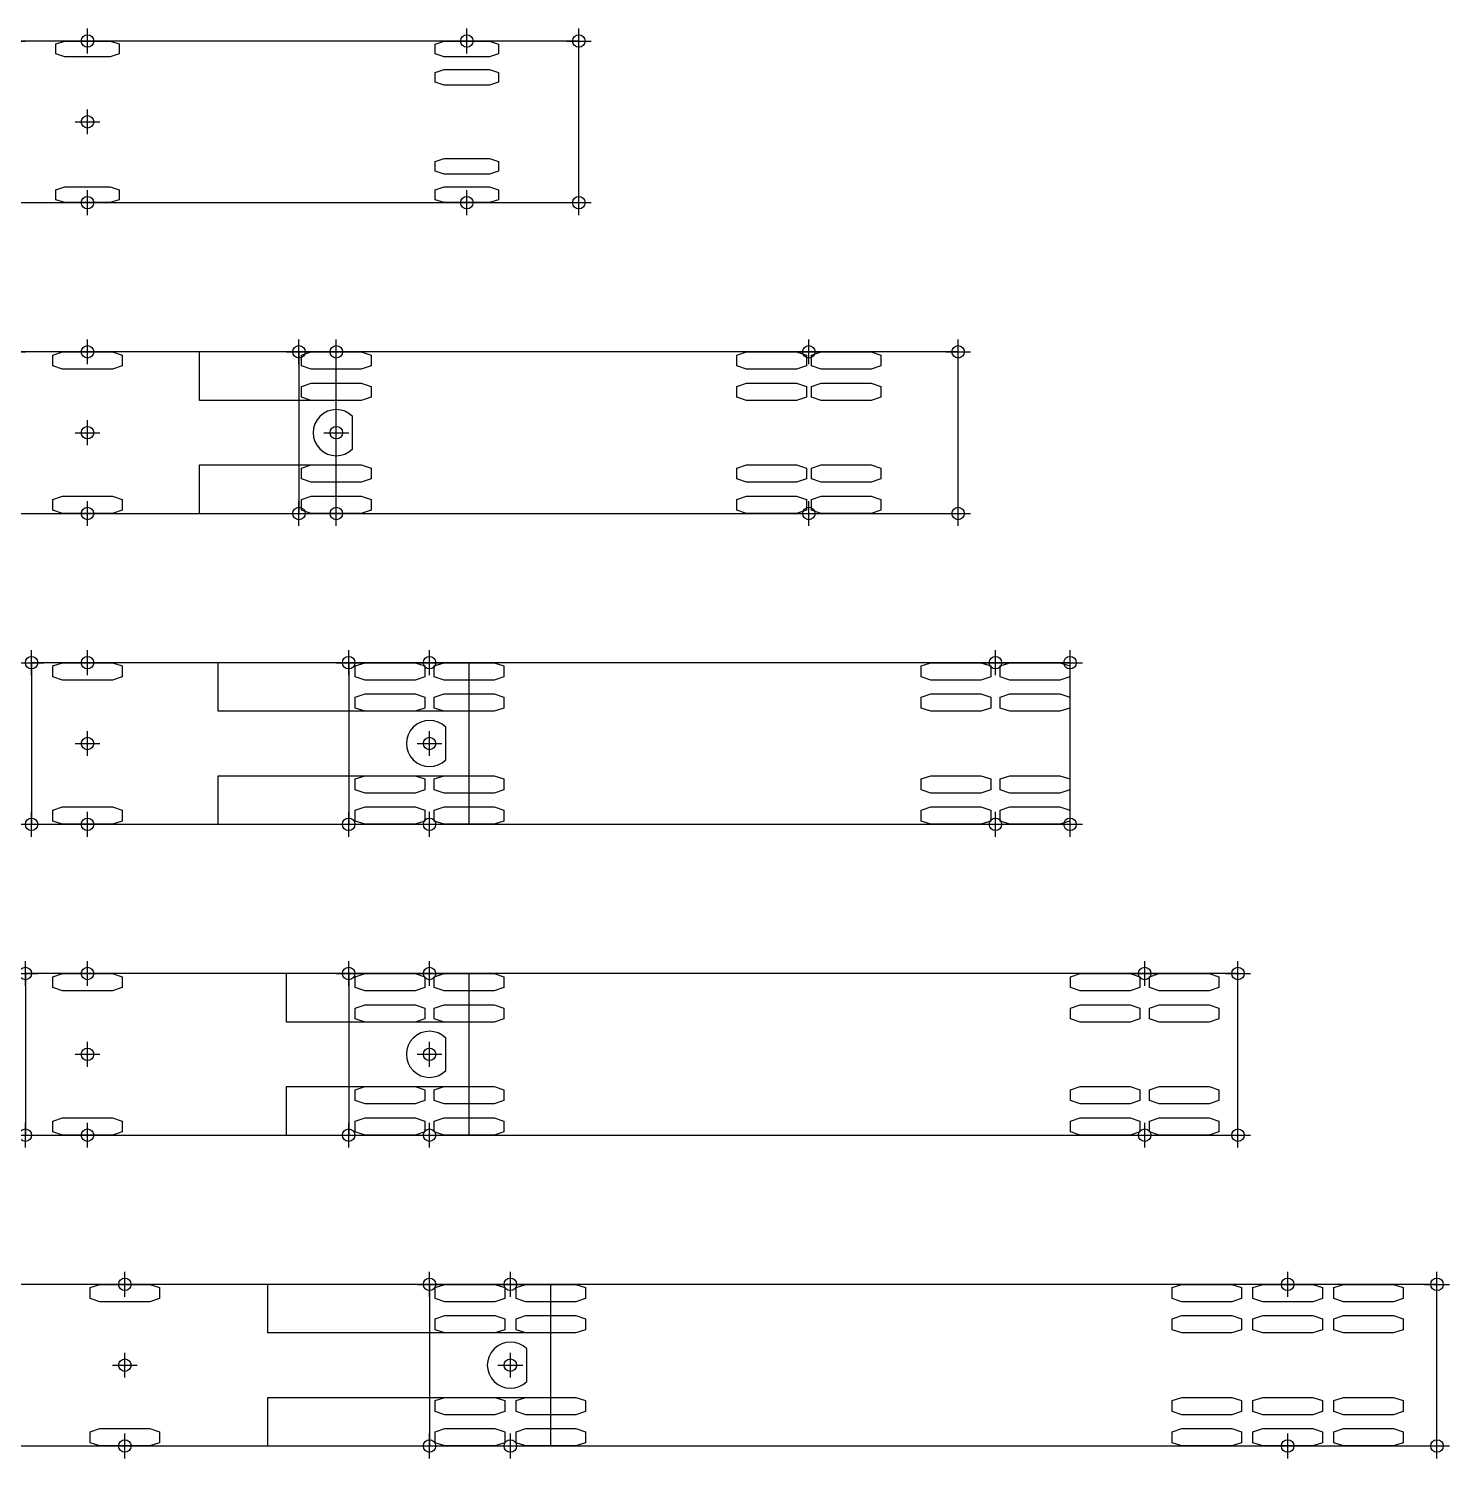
# Model space of a CAD drawing. Header units: metres. Extents: x -125 to 320, y -309 to 8.
# Drawn here: x 59.05 to 81.9, y -61.5 to -38.5 of the extents above; entities that cross this region are included whole.
import ezdxf

# ---------------------------------------------------------------- set-up
doc = ezdxf.new("R2010")
doc.units = ezdxf.units.M
doc.header["$PDMODE"] = 34
doc.header["$PDSIZE"] = 0.2
doc.styles.get("Standard").update_dxf_attribs({"font": 'simplex.shx'})

# ---------------------------------------------------------------- blocks, each defined once
blk = doc.blocks.new('WheelRightM2')
at = {"color": 7, "linetype": 'Continuous', "ltscale": 1.524, "flags": 128}
blk.add_lwpolyline([(-0.508, 0.047752), (-0.508, 0.206248), (-0.36576, 0.254), (0.36576, 0.254), (0.508, 0.206248), (0.508, 0.047752), (0.36576, 0), (-0.36576, 0)], close=True, dxfattribs=at)
blk = doc.blocks.new('WheelLeftM2')
at = {"color": 7, "linetype": 'Continuous', "ltscale": 1.524, "flags": 128}
blk.add_lwpolyline([(-0.508, -0.206248), (-0.508, -0.047752), (-0.36576, 0), (0.36576, 0), (0.508, -0.047752), (0.508, -0.206248), (0.36576, -0.254), (-0.36576, -0.254)], close=True, dxfattribs=at)
blk = doc.blocks.new('AB_INF-SU9')
at = {"color": 7, "linetype": 'Continuous', "ltscale": 1.524}
blk.add_lwpolyline([(0, -1.3), (9.1, -1.3), (9.1, 1.3), (0, 1.3), (0, -1.3), (0, -1.3)], close=True, dxfattribs=at)
at = {"color": 7, "linetype": 'Continuous', "ltscale": 1.524, "flags": 128}
for points in [[(6.792, 1.094), (6.792, 1.252), (6.934, 1.3), (7.666, 1.3), (7.808, 1.252), (7.808, 1.094), (7.666, 1.046), (6.934, 1.046)], [(6.792, 0.637), (6.792, 0.795), (6.934, 0.843), (7.666, 0.843), (7.808, 0.795), (7.808, 0.637), (7.666, 0.589), (6.934, 0.589)], [(6.792, -0.795), (6.792, -0.637), (6.934, -0.589), (7.666, -0.589), (7.808, -0.637), (7.808, -0.795), (7.666, -0.843), (6.934, -0.843)], [(6.792, -1.252), (6.792, -1.094), (6.934, -1.046), (7.666, -1.046), (7.808, -1.094), (7.808, -1.252), (7.666, -1.3), (6.934, -1.3)]]:
    blk.add_lwpolyline(points, close=True, dxfattribs=at)
for p in [(0, 1.3), (1.2, 1.3), (7.3, 1.3), (9.1, 1.3), (1.2, 0), (0, -1.3), (1.2, -1.3), (7.3, -1.3), (9.1, -1.3)]:
    blk.add_point(p)
at = {"layer": 'Defpoints'}
blk.add_lwpolyline([(0, -1.3), (9.1, -1.3), (9.1, 1.3), (0, 1.3)], close=True, dxfattribs=at)
for name, p in [('WheelRightM2', (1.2, 1.046)), ('WheelLeftM2', (1.2, -1.046))]:
    blk.add_blockref(name, p)
at = {"flags": 9}
for tag, p in [('D0', (0.5, 0.567)), ('DG', (0.5, 0.233)), ('D', (0.5, -0.1)), ('DH', (0.5, -0.433)), ('L', (0.5, -0.767))]:
    blk.add_attdef(tag, p, '', height=0.2, dxfattribs=at)
blk = doc.blocks.new('WheelRightM1')
at = {"color": 7, "linetype": 'Continuous', "ltscale": 1.524, "flags": 128}
blk.add_lwpolyline([(-0.559, 0.053), (-0.559, 0.227), (-0.402, 0.279), (0.402, 0.279), (0.559, 0.227), (0.559, 0.053), (0.402, 0), (-0.402, 0)], close=True, dxfattribs=at)
blk = doc.blocks.new('WheelLeftM1')
at = {"color": 7, "linetype": 'Continuous', "ltscale": 1.524, "flags": 128}
blk.add_lwpolyline([(-0.559, -0.227), (-0.559, -0.053), (-0.402, 0), (0.402, 0), (0.559, -0.053), (0.559, -0.227), (0.402, -0.279), (-0.402, -0.279)], close=True, dxfattribs=at)
blk = doc.blocks.new('AB_INF-WB-12-TRUCK')
at = {"color": 7, "linetype": 'Continuous', "ltscale": 1.524}
blk.add_line((5.463, -0.263), (5.463, 0.263), dxfattribs=at)
blk.add_lwpolyline([(0, -1.3), (3, -1.3), (3, -0.518), (5.2, -0.518), (5.2, 0.518), (3, 0.518), (3, 1.3), (0, 1.3), (0, -1.3), (0, -1.3)], close=True, dxfattribs=at)
at = {"color": 7, "linetype": 'Continuous', "ltscale": 1.524, "flags": 128}
for points in [[(4.641, 1.073), (4.641, 1.247), (4.798, 1.3), (5.602, 1.3), (5.759, 1.247), (5.759, 1.073), (5.602, 1.021), (4.798, 1.021)], [(4.641, 0.57), (4.641, 0.745), (4.798, 0.797), (5.602, 0.797), (5.759, 0.745), (5.759, 0.57), (5.602, 0.518), (4.798, 0.518)], [(4.641, -0.745), (4.641, -0.57), (4.798, -0.518), (5.602, -0.518), (5.759, -0.57), (5.759, -0.745), (5.602, -0.797), (4.798, -0.797)], [(4.641, -1.247), (4.641, -1.073), (4.798, -1.021), (5.602, -1.021), (5.759, -1.073), (5.759, -1.247), (5.602, -1.3), (4.798, -1.3)]]:
    blk.add_lwpolyline(points, close=True, dxfattribs=at)
at = {"color": 7, "linetype": 'Continuous', "ltscale": 1.524}
blk.add_arc((5.2, 0), 0.371, 45, 315, dxfattribs=at)
for p in [(0, 1.3), (1.2, 1.3), (5.2, 1.3), (1.2, 0), (5.2, 0), (0, -1.3), (1.2, -1.3), (5.2, -1.3)]:
    blk.add_point(p)
at = {"layer": 'Defpoints'}
blk.add_lwpolyline([(0, -1.3), (5.2, -1.3), (5.2, 1.3), (0, 1.3)], close=True, dxfattribs=at)
for name, p in [('WheelRightM1', (1.2, 1.021)), ('WheelLeftM1', (1.2, -1.021))]:
    blk.add_blockref(name, p)
at = {"flags": 9}
for tag, p in [('D0', (0.5, 0.567)), ('DG', (0.5, 0.233)), ('D', (0.5, -0.1)), ('DH', (0.5, -0.433)), ('L', (0.5, -0.767))]:
    blk.add_attdef(tag, p, '', height=0.2, dxfattribs=at)
blk = doc.blocks.new('AB_INF-WB-12-TRAILER')
at = {"color": 7, "linetype": 'Continuous', "ltscale": 1.524}
blk.add_lwpolyline([(0, -1.3), (10.6, -1.3), (10.6, 1.3), (0, 1.3), (0, -1.3), (0, -1.3)], close=True, dxfattribs=at)
at = {"color": 7, "linetype": 'Continuous', "ltscale": 1.524, "flags": 128}
for points in [[(7.041, 1.073), (7.041, 1.247), (7.198, 1.3), (8.002, 1.3), (8.159, 1.247), (8.159, 1.073), (8.002, 1.021), (7.198, 1.021)], [(8.241, 1.073), (8.241, 1.247), (8.398, 1.3), (9.202, 1.3), (9.359, 1.247), (9.359, 1.073), (9.202, 1.021), (8.398, 1.021)], [(7.041, 0.57), (7.041, 0.745), (7.198, 0.797), (8.002, 0.797), (8.159, 0.745), (8.159, 0.57), (8.002, 0.518), (7.198, 0.518)], [(8.241, 0.57), (8.241, 0.745), (8.398, 0.797), (9.202, 0.797), (9.359, 0.745), (9.359, 0.57), (9.202, 0.518), (8.398, 0.518)], [(7.041, -0.745), (7.041, -0.57), (7.198, -0.518), (8.002, -0.518), (8.159, -0.57), (8.159, -0.745), (8.002, -0.797), (7.198, -0.797)], [(8.241, -0.745), (8.241, -0.57), (8.398, -0.518), (9.202, -0.518), (9.359, -0.57), (9.359, -0.745), (9.202, -0.797), (8.398, -0.797)], [(7.041, -1.247), (7.041, -1.073), (7.198, -1.021), (8.002, -1.021), (8.159, -1.073), (8.159, -1.247), (8.002, -1.3), (7.198, -1.3)], [(8.241, -1.247), (8.241, -1.073), (8.398, -1.021), (9.202, -1.021), (9.359, -1.073), (9.359, -1.247), (9.202, -1.3), (8.398, -1.3)]]:
    blk.add_lwpolyline(points, close=True, dxfattribs=at)
for p in [(0, 1.3), (8.2, 1.3), (10.6, 1.3), (0.6, 0), (0, -1.3), (8.2, -1.3), (10.6, -1.3)]:
    blk.add_point(p)
at = {"layer": 'Defpoints'}
blk.add_lwpolyline([(0, -1.3), (10.6, -1.3), (10.6, 1.3), (0, 1.3)], close=True, dxfattribs=at)
at = {"flags": 9}
for tag, p in [('D0', (-0.1, 0.567)), ('DG', (-0.1, 0.233)), ('D', (-0.1, -0.1)), ('DH', (-0.1, -0.433)), ('L', (-0.1, -0.767))]:
    blk.add_attdef(tag, p, '', height=0.2, dxfattribs=at)
blk = doc.blocks.new('AB_INF-WB-15-TRUCK')
at = {"color": 7, "linetype": 'Continuous', "ltscale": 1.524}
blk.add_line((6.663, -0.263), (6.663, 0.263), dxfattribs=at)
blk.add_lwpolyline([(0, -1.3), (3, -1.3), (3, -0.518), (7.035, -0.518), (7.035, 0.518), (3, 0.518), (3, 1.3), (0, 1.3), (0, -1.3), (0, -1.3)], close=True, dxfattribs=at)
at = {"color": 7, "linetype": 'Continuous', "ltscale": 1.524, "flags": 128}
for points in [[(5.206, 1.073), (5.206, 1.247), (5.363, 1.3), (6.167, 1.3), (6.324, 1.247), (6.324, 1.073), (6.167, 1.021), (5.363, 1.021)], [(6.476, 1.073), (6.476, 1.247), (6.633, 1.3), (7.437, 1.3), (7.594, 1.247), (7.594, 1.073), (7.437, 1.021), (6.633, 1.021)], [(5.206, 0.57), (5.206, 0.745), (5.363, 0.797), (6.167, 0.797), (6.324, 0.745), (6.324, 0.57), (6.167, 0.518), (5.363, 0.518)], [(6.476, 0.57), (6.476, 0.745), (6.633, 0.797), (7.437, 0.797), (7.594, 0.745), (7.594, 0.57), (7.437, 0.518), (6.633, 0.518)], [(5.206, -0.745), (5.206, -0.57), (5.363, -0.518), (6.167, -0.518), (6.324, -0.57), (6.324, -0.745), (6.167, -0.797), (5.363, -0.797)], [(6.476, -0.745), (6.476, -0.57), (6.633, -0.518), (7.437, -0.518), (7.594, -0.57), (7.594, -0.745), (7.437, -0.797), (6.633, -0.797)], [(5.206, -1.247), (5.206, -1.073), (5.363, -1.021), (6.167, -1.021), (6.324, -1.073), (6.324, -1.247), (6.167, -1.3), (5.363, -1.3)], [(6.476, -1.247), (6.476, -1.073), (6.633, -1.021), (7.437, -1.021), (7.594, -1.073), (7.594, -1.247), (7.437, -1.3), (6.633, -1.3)]]:
    blk.add_lwpolyline(points, close=True, dxfattribs=at)
at = {"color": 7, "linetype": 'Continuous', "ltscale": 1.524}
blk.add_arc((6.4, 0), 0.371, 45, 315, dxfattribs=at)
for p in [(0, 1.3), (0.9, 1.3), (6.4, 1.3), (0.9, 0), (6.4, 0), (0, -1.3), (0.9, -1.3), (6.4, -1.3)]:
    blk.add_point(p)
at = {"layer": 'Defpoints'}
blk.add_lwpolyline([(0, -1.3), (7.035, -1.3), (7.035, 1.3), (0, 1.3)], close=True, dxfattribs=at)
for name, p in [('WheelLeftM1', (0.9, 1.3)), ('WheelRightM1', (0.9, -1.3))]:
    blk.add_blockref(name, p)
at = {"flags": 9}
for tag, p in [('D0', (0.2, 0.567)), ('DG', (0.2, 0.233)), ('D', (0.2, -0.1)), ('DH', (0.2, -0.433)), ('L', (0.2, -0.767))]:
    blk.add_attdef(tag, p, '', height=0.2, dxfattribs=at)
blk = doc.blocks.new('AB_INF-WB-15-TRAILER')
at = {"color": 7, "linetype": 'Continuous', "ltscale": 1.524}
blk.add_lwpolyline([(0, -1.3), (11.6, -1.3), (11.6, 1.3), (0, 1.3), (0, -1.3), (0, -1.3)], close=True, dxfattribs=at)
at = {"color": 7, "linetype": 'Continuous', "ltscale": 1.524, "flags": 128}
for points in [[(9.206, 1.073), (9.206, 1.247), (9.363, 1.3), (10.167, 1.3), (10.324, 1.247), (10.324, 1.073), (10.167, 1.021), (9.363, 1.021)], [(10.476, 1.073), (10.476, 1.247), (10.633, 1.3), (11.437, 1.3), (11.594, 1.247), (11.594, 1.073), (11.437, 1.021), (10.633, 1.021)], [(9.206, 0.57), (9.206, 0.745), (9.363, 0.797), (10.167, 0.797), (10.324, 0.745), (10.324, 0.57), (10.167, 0.518), (9.363, 0.518)], [(10.476, 0.57), (10.476, 0.745), (10.633, 0.797), (11.437, 0.797), (11.594, 0.745), (11.594, 0.57), (11.437, 0.518), (10.633, 0.518)], [(9.206, -0.745), (9.206, -0.57), (9.363, -0.518), (10.167, -0.518), (10.324, -0.57), (10.324, -0.745), (10.167, -0.797), (9.363, -0.797)], [(10.476, -0.745), (10.476, -0.57), (10.633, -0.518), (11.437, -0.518), (11.594, -0.57), (11.594, -0.745), (11.437, -0.797), (10.633, -0.797)], [(9.206, -1.247), (9.206, -1.073), (9.363, -1.021), (10.167, -1.021), (10.324, -1.073), (10.324, -1.247), (10.167, -1.3), (9.363, -1.3)], [(10.476, -1.247), (10.476, -1.073), (10.633, -1.021), (11.437, -1.021), (11.594, -1.073), (11.594, -1.247), (11.437, -1.3), (10.633, -1.3)]]:
    blk.add_lwpolyline(points, close=True, dxfattribs=at)
for p in [(0, 1.3), (10.4, 1.3), (11.6, 1.3), (1.3, 0), (0, -1.3), (10.4, -1.3), (11.6, -1.3)]:
    blk.add_point(p)
at = {"layer": 'Defpoints'}
blk.add_lwpolyline([(0, -1.3), (11.6, -1.3), (11.6, 1.3), (0, 1.3)], close=True, dxfattribs=at)
at = {"flags": 9}
for tag, p in [('D0', (0.6, 0.567)), ('DG', (0.6, 0.233)), ('D', (0.6, -0.1)), ('DH', (0.6, -0.433)), ('L', (0.6, -0.767))]:
    blk.add_attdef(tag, p, '', height=0.2, dxfattribs=at)
blk = doc.blocks.new('AB_INF-WB-17-TRUCK')
at = {"color": 7, "linetype": 'Continuous', "ltscale": 1.524}
blk.add_line((6.763, -0.263), (6.763, 0.263), dxfattribs=at)
blk.add_lwpolyline([(0, -1.3), (4.2, -1.3), (4.2, -0.518), (7.135, -0.518), (7.135, 0.518), (4.2, 0.518), (4.2, 1.3), (0, 1.3), (0, -1.3), (0, -1.3)], close=True, dxfattribs=at)
at = {"color": 7, "linetype": 'Continuous', "ltscale": 1.524, "flags": 128}
for points in [[(5.306, 1.073), (5.306, 1.247), (5.463, 1.3), (6.267, 1.3), (6.424, 1.247), (6.424, 1.073), (6.267, 1.021), (5.463, 1.021)], [(6.576, 1.073), (6.576, 1.247), (6.733, 1.3), (7.537, 1.3), (7.694, 1.247), (7.694, 1.073), (7.537, 1.021), (6.733, 1.021)], [(5.306, 0.57), (5.306, 0.745), (5.463, 0.797), (6.267, 0.797), (6.424, 0.745), (6.424, 0.57), (6.267, 0.518), (5.463, 0.518)], [(6.576, 0.57), (6.576, 0.745), (6.733, 0.797), (7.537, 0.797), (7.694, 0.745), (7.694, 0.57), (7.537, 0.518), (6.733, 0.518)], [(5.306, -0.745), (5.306, -0.57), (5.463, -0.518), (6.267, -0.518), (6.424, -0.57), (6.424, -0.745), (6.267, -0.797), (5.463, -0.797)], [(6.576, -0.745), (6.576, -0.57), (6.733, -0.518), (7.537, -0.518), (7.694, -0.57), (7.694, -0.745), (7.537, -0.797), (6.733, -0.797)], [(5.306, -1.247), (5.306, -1.073), (5.463, -1.021), (6.267, -1.021), (6.424, -1.073), (6.424, -1.247), (6.267, -1.3), (5.463, -1.3)], [(6.576, -1.247), (6.576, -1.073), (6.733, -1.021), (7.537, -1.021), (7.694, -1.073), (7.694, -1.247), (7.537, -1.3), (6.733, -1.3)]]:
    blk.add_lwpolyline(points, close=True, dxfattribs=at)
at = {"color": 7, "linetype": 'Continuous', "ltscale": 1.524}
blk.add_arc((6.5, 0), 0.371, 45, 315, dxfattribs=at)
for p in [(0, 1.3), (1, 1.3), (6.5, 1.3), (1, 0), (6.5, 0), (0, -1.3), (1, -1.3), (6.5, -1.3)]:
    blk.add_point(p)
at = {"layer": 'Defpoints'}
blk.add_lwpolyline([(0, -1.3), (7.135, -1.3), (7.135, 1.3), (0, 1.3)], close=True, dxfattribs=at)
for name, p in [('WheelRightM1', (1, 1.021)), ('WheelLeftM1', (1, -1.021))]:
    blk.add_blockref(name, p)
at = {"flags": 9}
for tag, p in [('D0', (0.3, 0.567)), ('DG', (0.3, 0.233)), ('D', (0.3, -0.1)), ('DH', (0.3, -0.433)), ('L', (0.3, -0.767))]:
    blk.add_attdef(tag, p, '', height=0.2, dxfattribs=at)
blk = doc.blocks.new('AB_INF-WB-17-TRAILER')
at = {"color": 7, "linetype": 'Continuous', "ltscale": 1.524}
blk.add_lwpolyline([(0, -1.3), (14.3, -1.3), (14.3, 1.3), (0, 1.3), (0, -1.3), (0, -1.3)], close=True, dxfattribs=at)
at = {"color": 7, "linetype": 'Continuous', "ltscale": 1.524, "flags": 128}
for points in [[(11.606, 1.073), (11.606, 1.247), (11.763, 1.3), (12.567, 1.3), (12.724, 1.247), (12.724, 1.073), (12.567, 1.021), (11.763, 1.021)], [(12.876, 1.073), (12.876, 1.247), (13.033, 1.3), (13.837, 1.3), (13.994, 1.247), (13.994, 1.073), (13.837, 1.021), (13.033, 1.021)], [(11.606, 0.57), (11.606, 0.745), (11.763, 0.797), (12.567, 0.797), (12.724, 0.745), (12.724, 0.57), (12.567, 0.518), (11.763, 0.518)], [(12.876, 0.57), (12.876, 0.745), (13.033, 0.797), (13.837, 0.797), (13.994, 0.745), (13.994, 0.57), (13.837, 0.518), (13.033, 0.518)], [(11.606, -0.745), (11.606, -0.57), (11.763, -0.518), (12.567, -0.518), (12.724, -0.57), (12.724, -0.745), (12.567, -0.797), (11.763, -0.797)], [(12.876, -0.745), (12.876, -0.57), (13.033, -0.518), (13.837, -0.518), (13.994, -0.57), (13.994, -0.745), (13.837, -0.797), (13.033, -0.797)], [(11.606, -1.247), (11.606, -1.073), (11.763, -1.021), (12.567, -1.021), (12.724, -1.073), (12.724, -1.247), (12.567, -1.3), (11.763, -1.3)], [(12.876, -1.247), (12.876, -1.073), (13.033, -1.021), (13.837, -1.021), (13.994, -1.073), (13.994, -1.247), (13.837, -1.3), (13.033, -1.3)]]:
    blk.add_lwpolyline(points, close=True, dxfattribs=at)
for p in [(0, 1.3), (12.8, 1.3), (14.3, 1.3), (1.3, 0), (0, -1.3), (12.8, -1.3), (14.3, -1.3)]:
    blk.add_point(p)
at = {"layer": 'Defpoints'}
blk.add_lwpolyline([(0, -1.3), (14.3, -1.3), (14.3, 1.3), (0, 1.3)], close=True, dxfattribs=at)
at = {"flags": 9}
for tag, p in [('D0', (0.6, 0.567)), ('DG', (0.6, 0.233)), ('D', (0.6, -0.1)), ('DH', (0.6, -0.433)), ('L', (0.6, -0.767))]:
    blk.add_attdef(tag, p, '', height=0.2, dxfattribs=at)
blk = doc.blocks.new('AB_INF-WB-21-TRAILER')
at = {"color": 7, "linetype": 'Continuous', "ltscale": 1.524}
blk.add_lwpolyline([(0, -1.3), (16.2, -1.3), (16.2, 1.3), (0, 1.3), (0, -1.3), (0, -1.3)], close=True, dxfattribs=at)
at = {"color": 7, "linetype": 'Continuous', "ltscale": 1.524, "flags": 128}
for points in [[(11.941, 1.073), (11.941, 1.247), (12.098, 1.3), (12.902, 1.3), (13.059, 1.247), (13.059, 1.073), (12.902, 1.021), (12.098, 1.021)], [(13.241, 1.073), (13.241, 1.247), (13.398, 1.3), (14.202, 1.3), (14.359, 1.247), (14.359, 1.073), (14.202, 1.021), (13.398, 1.021)], [(14.541, 1.073), (14.541, 1.247), (14.698, 1.3), (15.502, 1.3), (15.659, 1.247), (15.659, 1.073), (15.502, 1.021), (14.698, 1.021)], [(11.941, 0.57), (11.941, 0.745), (12.098, 0.797), (12.902, 0.797), (13.059, 0.745), (13.059, 0.57), (12.902, 0.518), (12.098, 0.518)], [(13.241, 0.57), (13.241, 0.745), (13.398, 0.797), (14.202, 0.797), (14.359, 0.745), (14.359, 0.57), (14.202, 0.518), (13.398, 0.518)], [(14.541, 0.57), (14.541, 0.745), (14.698, 0.797), (15.502, 0.797), (15.659, 0.745), (15.659, 0.57), (15.502, 0.518), (14.698, 0.518)], [(11.941, -0.745), (11.941, -0.57), (12.098, -0.518), (12.902, -0.518), (13.059, -0.57), (13.059, -0.745), (12.902, -0.797), (12.098, -0.797)], [(13.241, -0.745), (13.241, -0.57), (13.398, -0.518), (14.202, -0.518), (14.359, -0.57), (14.359, -0.745), (14.202, -0.797), (13.398, -0.797)], [(14.541, -0.745), (14.541, -0.57), (14.698, -0.518), (15.502, -0.518), (15.659, -0.57), (15.659, -0.745), (15.502, -0.797), (14.698, -0.797)], [(11.941, -1.247), (11.941, -1.073), (12.098, -1.021), (12.902, -1.021), (13.059, -1.073), (13.059, -1.247), (12.902, -1.3), (12.098, -1.3)], [(13.241, -1.247), (13.241, -1.073), (13.398, -1.021), (14.202, -1.021), (14.359, -1.073), (14.359, -1.247), (14.202, -1.3), (13.398, -1.3)], [(14.541, -1.247), (14.541, -1.073), (14.698, -1.021), (15.502, -1.021), (15.659, -1.073), (15.659, -1.247), (15.502, -1.3), (14.698, -1.3)]]:
    blk.add_lwpolyline(points, close=True, dxfattribs=at)
for p in [(0, 1.3), (13.8, 1.3), (16.2, 1.3), (1.3, 0), (0, -1.3), (13.8, -1.3), (16.2, -1.3)]:
    blk.add_point(p)
at = {"layer": 'Defpoints'}
blk.add_lwpolyline([(0, -1.3), (16.2, -1.3), (16.2, 1.3), (0, 1.3)], close=True, dxfattribs=at)
at = {"flags": 9}
for tag, p in [('D0', (0.6, 0.567)), ('DG', (0.6, 0.233)), ('D', (0.6, -0.1)), ('DH', (0.6, -0.433)), ('L', (0.6, -0.767))]:
    blk.add_attdef(tag, p, '', height=0.2, dxfattribs=at)
blk = doc.blocks.new('AB_INF-WB-21-TRUCK')
at = {"color": 7, "linetype": 'Continuous', "ltscale": 1.524}
blk.add_line((8.363, -0.263), (8.363, 0.263), dxfattribs=at)
blk.add_lwpolyline([(0, -1.3), (4.2, -1.3), (4.2, -0.518), (8.75, -0.518), (8.75, 0.518), (4.2, 0.518), (4.2, 1.3), (0, 1.3), (0, -1.3), (0, -1.3)], close=True, dxfattribs=at)
at = {"color": 7, "linetype": 'Continuous', "ltscale": 1.524, "flags": 128}
for points in [[(6.891, 1.073), (6.891, 1.247), (7.048, 1.3), (7.852, 1.3), (8.009, 1.247), (8.009, 1.073), (7.852, 1.021), (7.048, 1.021)], [(8.191, 1.073), (8.191, 1.247), (8.348, 1.3), (9.152, 1.3), (9.309, 1.247), (9.309, 1.073), (9.152, 1.021), (8.348, 1.021)], [(6.891, 0.57), (6.891, 0.745), (7.048, 0.797), (7.852, 0.797), (8.009, 0.745), (8.009, 0.57), (7.852, 0.518), (7.048, 0.518)], [(8.191, 0.57), (8.191, 0.745), (8.348, 0.797), (9.152, 0.797), (9.309, 0.745), (9.309, 0.57), (9.152, 0.518), (8.348, 0.518)], [(6.891, -0.745), (6.891, -0.57), (7.048, -0.518), (7.852, -0.518), (8.009, -0.57), (8.009, -0.745), (7.852, -0.797), (7.048, -0.797)], [(8.191, -0.745), (8.191, -0.57), (8.348, -0.518), (9.152, -0.518), (9.309, -0.57), (9.309, -0.745), (9.152, -0.797), (8.348, -0.797)], [(6.891, -1.247), (6.891, -1.073), (7.048, -1.021), (7.852, -1.021), (8.009, -1.073), (8.009, -1.247), (7.852, -1.3), (7.048, -1.3)], [(8.191, -1.247), (8.191, -1.073), (8.348, -1.021), (9.152, -1.021), (9.309, -1.073), (9.309, -1.247), (9.152, -1.3), (8.348, -1.3)]]:
    blk.add_lwpolyline(points, close=True, dxfattribs=at)
at = {"color": 7, "linetype": 'Continuous', "ltscale": 1.524}
blk.add_arc((8.1, 0), 0.371, 45, 315, dxfattribs=at)
for p in [(0, 1.3), (1.9, 1.3), (8.1, 1.3), (1.9, 0), (8.1, 0), (0, -1.3), (1.9, -1.3), (8.1, -1.3)]:
    blk.add_point(p)
at = {"layer": 'Defpoints'}
blk.add_lwpolyline([(0, -1.3), (8.75, -1.3), (8.75, 1.3), (0, 1.3)], close=True, dxfattribs=at)
for name, p in [('WheelRightM1', (1.9, 1.021)), ('WheelLeftM1', (1.9, -1.021))]:
    blk.add_blockref(name, p)
at = {"flags": 9}
for tag, p in [('D0', (1.2, 0.567)), ('DG', (1.2, 0.233)), ('D', (1.2, -0.1)), ('DH', (1.2, -0.433)), ('L', (1.2, -0.767))]:
    blk.add_attdef(tag, p, '', height=0.2, dxfattribs=at)

msp = doc.modelspace()

# ---------------------------------------------------------------- block references
for name, p in [('AB_INF-SU9', (58.8, -40)), ('AB_INF-WB-12-TRUCK', (58.8, -45)), ('AB_INF-WB-12-TRAILER', (63.4, -45)), ('AB_INF-WB-15-TRUCK', (59.1, -50)), ('AB_INF-WB-15-TRAILER', (64.2, -50)), ('AB_INF-WB-17-TRUCK', (59, -55)), ('AB_INF-WB-17-TRAILER', (64.2, -55)), ('AB_INF-WB-21-TRUCK', (58.7, -60)), ('AB_INF-WB-21-TRAILER', (65.5, -60))]:
    msp.add_blockref(name, p)

doc.saveas('drawing.dxf')
